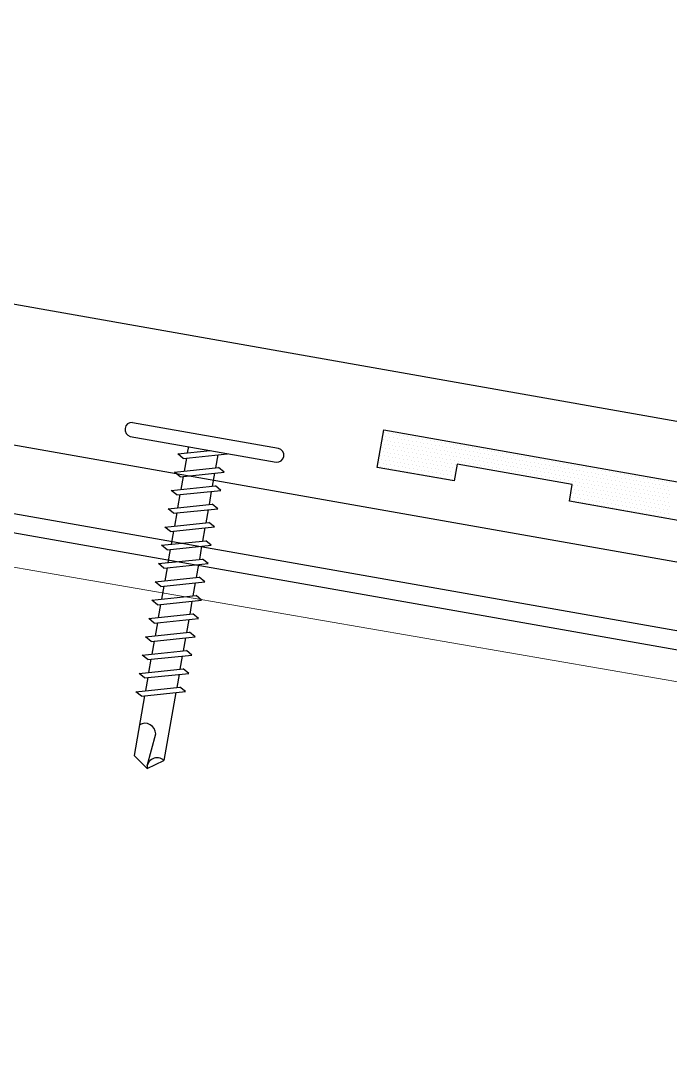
# Model space of a CAD drawing. Header units: inches. Extents: x -33163 to 19162, y -8858 to 30669.
# Drawn here: x -28116.157 to -28114.054, y -412.506 to -409.179 of the extents above; entities that cross this region are included whole.
import ezdxf

# ---------------------------------------------------------------- set-up
doc = ezdxf.new("R2010")
doc.units = ezdxf.units.IN
doc.layers.get('0').update_dxf_attribs({"color": 9, "lineweight": 0})
for name, color, linetype in [('20 - 7.2 PANEL', 5, 'Continuous'), ('FASTENER', 9, 'Continuous'), ('SEALANT', 11, 'Continuous'), ('STLA', 12, 'Continuous'), ('TAPE', 9, 'Continuous'), ('TRIM', 4, 'Continuous')]:
    doc.layers.add(name, color=color, linetype=linetype)
doc.layers.add('A-ANNO-NOTE-08', color=12, linetype='Continuous', lineweight=9)

# ---------------------------------------------------------------- blocks, each defined once
blk = doc.blocks.new('sd3')
at = {"layer": 'FASTENER'}
for p, q in [((-0.24, 0.0822), (0.24, 0.0822)), ((-0.24, 0.0369), (0.24, 0.0369)), ((-0.0784, 0.0079), (0.0229, 0.0369)), ((-0.0582, -0.0035), (0.0798, 0.0359)), ((-0.0484, 0.0369), (-0.0484, 0.0165)), ((-0.0582, -0.0035), (-0.0784, 0.0079)), ((0.0497, 0.0273), (0.0497, -0.0155)), ((-0.0784, -0.0521), (0.0595, -0.0127)), ((-0.0582, -0.0636), (0.0798, -0.0242)), ((-0.0484, -0.0007), (-0.0484, -0.0435)), ((0.0497, -0.0328), (0.0497, -0.0756)), ((0.0798, -0.0242), (0.0595, -0.0127)), ((-0.0582, -0.0636), (-0.0784, -0.0521)), ((-0.0484, -0.0608), (-0.0484, -0.1036)), ((-0.0784, -0.1122), (0.0595, -0.0728)), ((-0.0582, -0.1236), (0.0798, -0.0843)), ((0.0497, -0.0928), (0.0497, -0.1357)), ((0.0798, -0.0843), (0.0595, -0.0728)), ((-0.0582, -0.1236), (-0.0784, -0.1122)), ((-0.0784, -0.1723), (0.0595, -0.1329)), ((-0.0484, -0.1208), (-0.0484, -0.1637)), ((0.0798, -0.1443), (0.0595, -0.1329)), ((-0.0582, -0.1837), (0.0798, -0.1443)), ((0.0497, -0.1529), (0.0497, -0.1958)), ((-0.0582, -0.1837), (-0.0784, -0.1723)), ((-0.0784, -0.2324), (0.0595, -0.193)), ((-0.0484, -0.1809), (-0.0484, -0.2238)), ((0.0798, -0.2044), (0.0595, -0.193)), ((-0.0582, -0.2438), (-0.0784, -0.2324)), ((-0.0582, -0.2438), (0.0798, -0.2044)), ((0.0497, -0.213), (0.0497, -0.2559)), ((-0.0784, -0.2925), (0.0595, -0.2531)), ((-0.0582, -0.3039), (0.0798, -0.2645)), ((-0.0484, -0.241), (-0.0484, -0.2839)), ((0.0798, -0.2645), (0.0595, -0.2531)), ((-0.0582, -0.3039), (-0.0784, -0.2925)), ((0.0497, -0.2731), (0.0497, -0.316)), ((-0.0784, -0.3525), (0.0595, -0.3132)), ((-0.0582, -0.364), (0.0798, -0.3246)), ((-0.0484, -0.3011), (-0.0484, -0.344)), ((0.0798, -0.3246), (0.0595, -0.3132)), ((-0.0582, -0.364), (-0.0784, -0.3525)), ((-0.0484, -0.3612), (-0.0484, -0.404)), ((0.0497, -0.3332), (0.0497, -0.376)), ((-0.0784, -0.4126), (0.0595, -0.3732)), ((-0.0582, -0.424), (0.0798, -0.3847)), ((0.0497, -0.3932), (0.0497, -0.4361)), ((0.0798, -0.3847), (0.0595, -0.3732)), ((-0.0582, -0.424), (-0.0784, -0.4126)), ((-0.0484, -0.4212), (-0.0484, -0.4641)), ((-0.0784, -0.4727), (0.0595, -0.4333)), ((-0.0582, -0.4841), (0.0798, -0.4447)), ((0.0497, -0.4533), (0.0497, -0.4962)), ((0.0798, -0.4447), (0.0595, -0.4333)), ((-0.0582, -0.4841), (-0.0784, -0.4727)), ((-0.0784, -0.5328), (0.0595, -0.4934)), ((-0.0484, -0.4813), (-0.0484, -0.5242)), ((0.0798, -0.5048), (0.0595, -0.4934)), ((-0.0582, -0.5442), (0.0798, -0.5048)), ((0.0497, -0.5134), (0.0497, -0.5563)), ((-0.0582, -0.5442), (-0.0784, -0.5328)), ((-0.0784, -0.5929), (0.0595, -0.5535)), ((-0.0582, -0.6043), (0.0798, -0.5649)), ((-0.0484, -0.5414), (-0.0484, -0.5843)), ((0.0798, -0.5649), (0.0595, -0.5535)), ((-0.0582, -0.6043), (-0.0784, -0.5929)), ((0.0497, -0.5735), (0.0497, -0.6164)), ((-0.0784, -0.653), (0.0595, -0.6136)), ((-0.0582, -0.6644), (0.0798, -0.625)), ((-0.0484, -0.6015), (-0.0484, -0.6444)), ((0.0798, -0.625), (0.0595, -0.6136)), ((-0.0582, -0.6644), (-0.0784, -0.653)), ((-0.0484, -0.6616), (-0.0484, -0.7044)), ((0.0497, -0.6336), (0.0497, -0.6764)), ((-0.0784, -0.713), (0.0595, -0.6736)), ((-0.0582, -0.7245), (0.0798, -0.6851)), ((0.0497, -0.6937), (0.0497, -0.7365)), ((0.0798, -0.6851), (0.0595, -0.6736)), ((-0.0582, -0.7245), (-0.0784, -0.713)), ((-0.0484, -0.7217), (-0.0484, -0.7645)), ((-0.0784, -0.7731), (0.0595, -0.7337)), ((-0.0582, -0.7845), (0.0798, -0.7451)), ((0.0497, -0.7537), (0.0497, -0.9769)), ((0.0798, -0.7451), (0.0595, -0.7337)), ((-0.0582, -0.7845), (-0.0784, -0.7731)), ((-0.0484, -0.7817), (-0.0484, -0.9769)), ((-0.0004, -1.0025), (0.0088, -0.8964)), ((0.0007, -1.0114), (-0.0484, -0.9769)), ((0.0007, -1.0114), (0.0497, -0.9769))]:
    blk.add_line(p, q, dxfattribs=at)
for centre, radius, start, end in [((-0.2381, 0.0595), 0.0227, 94.6639, 265.3361), ((0.2381, 0.0595), 0.0227, 274.6639, 85.3361), ((-0.0255, -0.9032), 0.0349, 11.1445, 130.906), ((0.0316, -1.0032), 0.032, 55.4585, 194.8454)]:
    blk.add_arc(centre, radius, start, end, dxfattribs=at)
blk = doc.blocks.new('*X325')
at = {"color": 0}
for p, q in [((-1.33125, 0.1375), (-1.33125, 0.1375)), ((-1.31875, 0.1375), (-1.31875, 0.1375)), ((-1.30625, 0.1375), (-1.30625, 0.1375)), ((-1.29375, 0.1375), (-1.29375, 0.1375)), ((-1.28125, 0.1375), (-1.28125, 0.1375)), ((-1.26875, 0.1375), (-1.26875, 0.1375)), ((-1.25625, 0.1375), (-1.25625, 0.1375)), ((-1.24375, 0.1375), (-1.24375, 0.1375)), ((-1.23125, 0.1375), (-1.23125, 0.1375)), ((-1.21875, 0.1375), (-1.21875, 0.1375)), ((-1.20625, 0.1375), (-1.20625, 0.1375)), ((-1.19375, 0.1375), (-1.19375, 0.1375)), ((-1.18125, 0.1375), (-1.18125, 0.1375)), ((-1.16875, 0.1375), (-1.16875, 0.1375)), ((-1.15625, 0.1375), (-1.15625, 0.1375)), ((-1.14375, 0.1375), (-1.14375, 0.1375)), ((-1.13125, 0.1375), (-1.13125, 0.1375)), ((-1.11875, 0.1375), (-1.11875, 0.1375)), ((-1.10625, 0.1375), (-1.10625, 0.1375)), ((-1.09375, 0.1375), (-1.09375, 0.1375)), ((-1.08125, 0.1375), (-1.08125, 0.1375)), ((-1.06875, 0.1375), (-1.06875, 0.1375)), ((-1.05625, 0.1375), (-1.05625, 0.1375)), ((-1.04375, 0.1375), (-1.04375, 0.1375)), ((-1.03125, 0.1375), (-1.03125, 0.1375)), ((-1.01875, 0.1375), (-1.01875, 0.1375)), ((-1.00625, 0.1375), (-1.00625, 0.1375)), ((-0.99375, 0.1375), (-0.99375, 0.1375)), ((-0.98125, 0.1375), (-0.98125, 0.1375)), ((-0.96875, 0.1375), (-0.96875, 0.1375)), ((-0.95625, 0.1375), (-0.95625, 0.1375)), ((-0.94375, 0.1375), (-0.94375, 0.1375)), ((-0.93125, 0.1375), (-0.93125, 0.1375)), ((-0.91875, 0.1375), (-0.91875, 0.1375)), ((-0.90625, 0.1375), (-0.90625, 0.1375)), ((-0.89375, 0.1375), (-0.89375, 0.1375)), ((-0.88125, 0.1375), (-0.88125, 0.1375)), ((-0.86875, 0.1375), (-0.86875, 0.1375)), ((-0.85625, 0.1375), (-0.85625, 0.1375)), ((-0.84375, 0.1375), (-0.84375, 0.1375)), ((-0.83125, 0.1375), (-0.83125, 0.1375)), ((-0.81875, 0.1375), (-0.81875, 0.1375)), ((-0.80625, 0.1375), (-0.80625, 0.1375)), ((-0.79375, 0.1375), (-0.79375, 0.1375)), ((-0.78125, 0.1375), (-0.78125, 0.1375)), ((-0.76875, 0.1375), (-0.76875, 0.1375)), ((-0.75625, 0.1375), (-0.75625, 0.1375)), ((-0.74375, 0.1375), (-0.74375, 0.1375)), ((-0.73125, 0.1375), (-0.73125, 0.1375)), ((-0.71875, 0.1375), (-0.71875, 0.1375)), ((-0.70625, 0.1375), (-0.70625, 0.1375)), ((-0.69375, 0.1375), (-0.69375, 0.1375)), ((-0.68125, 0.1375), (-0.68125, 0.1375)), ((-0.66875, 0.1375), (-0.66875, 0.1375)), ((-0.65625, 0.1375), (-0.65625, 0.1375)), ((-0.64375, 0.1375), (-0.64375, 0.1375)), ((-0.63125, 0.1375), (-0.63125, 0.1375)), ((-0.61875, 0.1375), (-0.61875, 0.1375)), ((-0.60625, 0.1375), (-0.60625, 0.1375)), ((-0.59375, 0.1375), (-0.59375, 0.1375)), ((-0.58125, 0.1375), (-0.58125, 0.1375)), ((-0.56875, 0.1375), (-0.56875, 0.1375)), ((-0.55625, 0.1375), (-0.55625, 0.1375)), ((-0.54375, 0.1375), (-0.54375, 0.1375)), ((-0.53125, 0.1375), (-0.53125, 0.1375)), ((-0.51875, 0.1375), (-0.51875, 0.1375)), ((-0.50625, 0.1375), (-0.50625, 0.1375)), ((-0.49375, 0.1375), (-0.49375, 0.1375)), ((-0.48125, 0.1375), (-0.48125, 0.1375)), ((-0.46875, 0.1375), (-0.46875, 0.1375)), ((-0.45625, 0.1375), (-0.45625, 0.1375)), ((-0.44375, 0.1375), (-0.44375, 0.1375)), ((-0.43125, 0.1375), (-0.43125, 0.1375)), ((-0.41875, 0.1375), (-0.41875, 0.1375)), ((-0.40625, 0.1375), (-0.40625, 0.1375)), ((-0.39375, 0.1375), (-0.39375, 0.1375)), ((-1.33125, 0.1125), (-1.33125, 0.1125)), ((-1.325, 0.125), (-1.325, 0.125)), ((-1.325, 0.1), (-1.325, 0.1)), ((-1.31875, 0.1125), (-1.31875, 0.1125)), ((-1.3125, 0.125), (-1.3125, 0.125)), ((-1.3125, 0.1), (-1.3125, 0.1)), ((-1.30625, 0.1125), (-1.30625, 0.1125)), ((-1.3, 0.125), (-1.3, 0.125)), ((-1.3, 0.1), (-1.3, 0.1)), ((-1.29375, 0.1125), (-1.29375, 0.1125)), ((-1.2875, 0.125), (-1.2875, 0.125)), ((-1.2875, 0.1), (-1.2875, 0.1)), ((-1.28125, 0.1125), (-1.28125, 0.1125)), ((-1.275, 0.125), (-1.275, 0.125)), ((-1.275, 0.1), (-1.275, 0.1)), ((-1.26875, 0.1125), (-1.26875, 0.1125)), ((-1.2625, 0.125), (-1.2625, 0.125)), ((-1.2625, 0.1), (-1.2625, 0.1)), ((-1.25625, 0.1125), (-1.25625, 0.1125)), ((-1.25, 0.125), (-1.25, 0.125)), ((-1.25, 0.1), (-1.25, 0.1)), ((-1.24375, 0.1125), (-1.24375, 0.1125)), ((-1.2375, 0.125), (-1.2375, 0.125)), ((-1.2375, 0.1), (-1.2375, 0.1)), ((-1.23125, 0.1125), (-1.23125, 0.1125)), ((-1.225, 0.125), (-1.225, 0.125)), ((-1.225, 0.1), (-1.225, 0.1)), ((-1.21875, 0.1125), (-1.21875, 0.1125)), ((-1.2125, 0.125), (-1.2125, 0.125)), ((-1.2125, 0.1), (-1.2125, 0.1)), ((-1.20625, 0.1125), (-1.20625, 0.1125)), ((-1.2, 0.125), (-1.2, 0.125)), ((-1.2, 0.1), (-1.2, 0.1)), ((-1.19375, 0.1125), (-1.19375, 0.1125)), ((-1.1875, 0.125), (-1.1875, 0.125)), ((-1.1875, 0.1), (-1.1875, 0.1)), ((-1.18125, 0.1125), (-1.18125, 0.1125)), ((-1.175, 0.125), (-1.175, 0.125)), ((-1.175, 0.1), (-1.175, 0.1)), ((-1.16875, 0.1125), (-1.16875, 0.1125)), ((-1.1625, 0.125), (-1.1625, 0.125)), ((-1.1625, 0.1), (-1.1625, 0.1)), ((-1.15625, 0.1125), (-1.15625, 0.1125)), ((-1.15, 0.125), (-1.15, 0.125)), ((-1.15, 0.1), (-1.15, 0.1)), ((-1.14375, 0.1125), (-1.14375, 0.1125)), ((-1.1375, 0.125), (-1.1375, 0.125)), ((-1.1375, 0.1), (-1.1375, 0.1)), ((-1.13125, 0.1125), (-1.13125, 0.1125)), ((-1.125, 0.125), (-1.125, 0.125)), ((-1.125, 0.1), (-1.125, 0.1)), ((-1.11875, 0.1125), (-1.11875, 0.1125)), ((-1.1125, 0.125), (-1.1125, 0.125)), ((-1.1125, 0.1), (-1.1125, 0.1)), ((-1.10625, 0.1125), (-1.10625, 0.1125)), ((-1.1, 0.125), (-1.1, 0.125)), ((-1.1, 0.1), (-1.1, 0.1)), ((-1.09375, 0.1125), (-1.09375, 0.1125)), ((-1.0875, 0.125), (-1.0875, 0.125)), ((-1.0875, 0.1), (-1.0875, 0.1)), ((-1.08125, 0.1125), (-1.08125, 0.1125)), ((-1.075, 0.125), (-1.075, 0.125)), ((-1.075, 0.1), (-1.075, 0.1)), ((-1.06875, 0.1125), (-1.06875, 0.1125)), ((-1.0625, 0.125), (-1.0625, 0.125)), ((-1.0625, 0.1), (-1.0625, 0.1)), ((-1.05625, 0.1125), (-1.05625, 0.1125)), ((-1.05, 0.125), (-1.05, 0.125)), ((-1.05, 0.1), (-1.05, 0.1)), ((-1.04375, 0.1125), (-1.04375, 0.1125)), ((-1.0375, 0.125), (-1.0375, 0.125)), ((-1.0375, 0.1), (-1.0375, 0.1)), ((-1.03125, 0.1125), (-1.03125, 0.1125)), ((-1.025, 0.125), (-1.025, 0.125)), ((-1.025, 0.1), (-1.025, 0.1)), ((-1.01875, 0.1125), (-1.01875, 0.1125)), ((-1.0125, 0.125), (-1.0125, 0.125)), ((-1.0125, 0.1), (-1.0125, 0.1)), ((-1.00625, 0.1125), (-1.00625, 0.1125)), ((-1, 0.125), (-1, 0.125)), ((-1, 0.1), (-1, 0.1)), ((-0.99375, 0.1125), (-0.99375, 0.1125)), ((-0.9875, 0.125), (-0.9875, 0.125)), ((-0.9875, 0.1), (-0.9875, 0.1)), ((-0.98125, 0.1125), (-0.98125, 0.1125)), ((-0.975, 0.125), (-0.975, 0.125)), ((-0.975, 0.1), (-0.975, 0.1)), ((-0.96875, 0.1125), (-0.96875, 0.1125)), ((-0.9625, 0.125), (-0.9625, 0.125)), ((-0.9625, 0.1), (-0.9625, 0.1)), ((-0.95625, 0.1125), (-0.95625, 0.1125)), ((-0.95, 0.125), (-0.95, 0.125)), ((-0.95, 0.1), (-0.95, 0.1)), ((-0.94375, 0.1125), (-0.94375, 0.1125)), ((-0.9375, 0.125), (-0.9375, 0.125)), ((-0.9375, 0.1), (-0.9375, 0.1)), ((-0.93125, 0.1125), (-0.93125, 0.1125)), ((-0.925, 0.125), (-0.925, 0.125)), ((-0.925, 0.1), (-0.925, 0.1)), ((-0.91875, 0.1125), (-0.91875, 0.1125)), ((-0.9125, 0.125), (-0.9125, 0.125)), ((-0.9125, 0.1), (-0.9125, 0.1)), ((-0.90625, 0.1125), (-0.90625, 0.1125)), ((-0.9, 0.125), (-0.9, 0.125)), ((-0.9, 0.1), (-0.9, 0.1)), ((-0.89375, 0.1125), (-0.89375, 0.1125)), ((-0.8875, 0.125), (-0.8875, 0.125)), ((-0.8875, 0.1), (-0.8875, 0.1)), ((-0.88125, 0.1125), (-0.88125, 0.1125)), ((-0.875, 0.125), (-0.875, 0.125)), ((-0.875, 0.1), (-0.875, 0.1)), ((-0.86875, 0.1125), (-0.86875, 0.1125)), ((-0.8625, 0.125), (-0.8625, 0.125)), ((-0.8625, 0.1), (-0.8625, 0.1)), ((-0.85625, 0.1125), (-0.85625, 0.1125)), ((-0.85, 0.125), (-0.85, 0.125)), ((-0.85, 0.1), (-0.85, 0.1)), ((-0.84375, 0.1125), (-0.84375, 0.1125)), ((-0.8375, 0.125), (-0.8375, 0.125)), ((-0.8375, 0.1), (-0.8375, 0.1)), ((-0.83125, 0.1125), (-0.83125, 0.1125)), ((-0.825, 0.125), (-0.825, 0.125)), ((-0.825, 0.1), (-0.825, 0.1)), ((-0.81875, 0.1125), (-0.81875, 0.1125)), ((-0.8125, 0.125), (-0.8125, 0.125)), ((-0.8125, 0.1), (-0.8125, 0.1)), ((-0.80625, 0.1125), (-0.80625, 0.1125)), ((-0.8, 0.125), (-0.8, 0.125)), ((-0.8, 0.1), (-0.8, 0.1)), ((-0.79375, 0.1125), (-0.79375, 0.1125)), ((-0.7875, 0.125), (-0.7875, 0.125)), ((-0.7875, 0.1), (-0.7875, 0.1)), ((-0.78125, 0.1125), (-0.78125, 0.1125)), ((-0.775, 0.125), (-0.775, 0.125)), ((-0.775, 0.1), (-0.775, 0.1)), ((-0.76875, 0.1125), (-0.76875, 0.1125)), ((-0.7625, 0.125), (-0.7625, 0.125)), ((-0.7625, 0.1), (-0.7625, 0.1)), ((-0.75625, 0.1125), (-0.75625, 0.1125)), ((-0.75, 0.125), (-0.75, 0.125)), ((-0.75, 0.1), (-0.75, 0.1)), ((-0.74375, 0.1125), (-0.74375, 0.1125)), ((-0.7375, 0.125), (-0.7375, 0.125)), ((-0.7375, 0.1), (-0.7375, 0.1)), ((-0.73125, 0.1125), (-0.73125, 0.1125)), ((-0.725, 0.125), (-0.725, 0.125)), ((-0.725, 0.1), (-0.725, 0.1)), ((-0.71875, 0.1125), (-0.71875, 0.1125)), ((-0.7125, 0.125), (-0.7125, 0.125)), ((-0.7125, 0.1), (-0.7125, 0.1)), ((-0.70625, 0.1125), (-0.70625, 0.1125)), ((-0.7, 0.125), (-0.7, 0.125)), ((-0.7, 0.1), (-0.7, 0.1)), ((-0.69375, 0.1125), (-0.69375, 0.1125)), ((-0.6875, 0.125), (-0.6875, 0.125)), ((-0.6875, 0.1), (-0.6875, 0.1)), ((-0.68125, 0.1125), (-0.68125, 0.1125)), ((-0.675, 0.125), (-0.675, 0.125)), ((-0.675, 0.1), (-0.675, 0.1)), ((-0.66875, 0.1125), (-0.66875, 0.1125)), ((-0.6625, 0.125), (-0.6625, 0.125)), ((-0.6625, 0.1), (-0.6625, 0.1)), ((-0.65625, 0.1125), (-0.65625, 0.1125)), ((-0.65, 0.125), (-0.65, 0.125)), ((-0.65, 0.1), (-0.65, 0.1)), ((-0.64375, 0.1125), (-0.64375, 0.1125)), ((-0.6375, 0.125), (-0.6375, 0.125)), ((-0.6375, 0.1), (-0.6375, 0.1)), ((-0.63125, 0.1125), (-0.63125, 0.1125)), ((-0.625, 0.125), (-0.625, 0.125)), ((-0.625, 0.1), (-0.625, 0.1)), ((-0.61875, 0.1125), (-0.61875, 0.1125)), ((-0.6125, 0.125), (-0.6125, 0.125)), ((-0.6125, 0.1), (-0.6125, 0.1)), ((-0.60625, 0.1125), (-0.60625, 0.1125)), ((-0.6, 0.125), (-0.6, 0.125)), ((-0.6, 0.1), (-0.6, 0.1)), ((-0.59375, 0.1125), (-0.59375, 0.1125)), ((-0.5875, 0.125), (-0.5875, 0.125)), ((-0.5875, 0.1), (-0.5875, 0.1)), ((-0.58125, 0.1125), (-0.58125, 0.1125)), ((-0.575, 0.125), (-0.575, 0.125)), ((-0.575, 0.1), (-0.575, 0.1)), ((-0.56875, 0.1125), (-0.56875, 0.1125)), ((-0.5625, 0.125), (-0.5625, 0.125)), ((-0.5625, 0.1), (-0.5625, 0.1)), ((-0.55625, 0.1125), (-0.55625, 0.1125)), ((-0.55, 0.125), (-0.55, 0.125)), ((-0.55, 0.1), (-0.55, 0.1)), ((-0.54375, 0.1125), (-0.54375, 0.1125)), ((-0.5375, 0.125), (-0.5375, 0.125)), ((-0.5375, 0.1), (-0.5375, 0.1)), ((-0.53125, 0.1125), (-0.53125, 0.1125)), ((-0.525, 0.125), (-0.525, 0.125)), ((-0.525, 0.1), (-0.525, 0.1)), ((-0.51875, 0.1125), (-0.51875, 0.1125)), ((-0.5125, 0.125), (-0.5125, 0.125)), ((-0.5125, 0.1), (-0.5125, 0.1)), ((-0.50625, 0.1125), (-0.50625, 0.1125)), ((-0.5, 0.125), (-0.5, 0.125)), ((-0.5, 0.1), (-0.5, 0.1)), ((-0.49375, 0.1125), (-0.49375, 0.1125)), ((-0.4875, 0.125), (-0.4875, 0.125)), ((-0.4875, 0.1), (-0.4875, 0.1)), ((-0.48125, 0.1125), (-0.48125, 0.1125)), ((-0.475, 0.125), (-0.475, 0.125)), ((-0.475, 0.1), (-0.475, 0.1)), ((-0.46875, 0.1125), (-0.46875, 0.1125)), ((-0.4625, 0.125), (-0.4625, 0.125)), ((-0.4625, 0.1), (-0.4625, 0.1)), ((-0.45625, 0.1125), (-0.45625, 0.1125)), ((-0.45, 0.125), (-0.45, 0.125)), ((-0.45, 0.1), (-0.45, 0.1)), ((-0.44375, 0.1125), (-0.44375, 0.1125)), ((-0.4375, 0.125), (-0.4375, 0.125)), ((-0.4375, 0.1), (-0.4375, 0.1)), ((-0.43125, 0.1125), (-0.43125, 0.1125)), ((-0.425, 0.125), (-0.425, 0.125)), ((-0.425, 0.1), (-0.425, 0.1)), ((-0.41875, 0.1125), (-0.41875, 0.1125)), ((-0.4125, 0.125), (-0.4125, 0.125)), ((-0.4125, 0.1), (-0.4125, 0.1)), ((-0.40625, 0.1125), (-0.40625, 0.1125)), ((-0.4, 0.125), (-0.4, 0.125)), ((-0.4, 0.1), (-0.4, 0.1)), ((-0.39375, 0.1125), (-0.39375, 0.1125)), ((-0.3875, 0.1), (-0.3875, 0.1)), ((-1.33125, 0.0875), (-1.33125, 0.0875)), ((-1.325, 0.075), (-1.325, 0.075)), ((-1.31875, 0.0875), (-1.31875, 0.0875)), ((-1.3125, 0.075), (-1.3125, 0.075)), ((-1.30625, 0.0875), (-1.30625, 0.0875)), ((-1.3, 0.075), (-1.3, 0.075)), ((-1.29375, 0.0875), (-1.29375, 0.0875)), ((-1.2875, 0.075), (-1.2875, 0.075)), ((-1.28125, 0.0875), (-1.28125, 0.0875)), ((-1.275, 0.075), (-1.275, 0.075)), ((-1.26875, 0.0875), (-1.26875, 0.0875)), ((-1.2625, 0.075), (-1.2625, 0.075)), ((-1.25625, 0.0875), (-1.25625, 0.0875)), ((-1.25, 0.075), (-1.25, 0.075)), ((-1.24375, 0.0875), (-1.24375, 0.0875)), ((-1.2375, 0.075), (-1.2375, 0.075)), ((-1.23125, 0.0875), (-1.23125, 0.0875)), ((-1.225, 0.075), (-1.225, 0.075)), ((-1.21875, 0.0875), (-1.21875, 0.0875)), ((-1.2125, 0.075), (-1.2125, 0.075)), ((-1.20625, 0.0875), (-1.20625, 0.0875)), ((-1.2, 0.075), (-1.2, 0.075)), ((-1.19375, 0.0875), (-1.19375, 0.0875)), ((-1.1875, 0.075), (-1.1875, 0.075)), ((-1.18125, 0.0875), (-1.18125, 0.0875)), ((-1.175, 0.075), (-1.175, 0.075)), ((-1.16875, 0.0875), (-1.16875, 0.0875)), ((-1.1625, 0.075), (-1.1625, 0.075)), ((-1.15625, 0.0875), (-1.15625, 0.0875)), ((-1.15, 0.075), (-1.15, 0.075)), ((-1.14375, 0.0875), (-1.14375, 0.0875)), ((-1.1375, 0.075), (-1.1375, 0.075)), ((-1.13125, 0.0875), (-1.13125, 0.0875)), ((-1.125, 0.075), (-1.125, 0.075)), ((-1.11875, 0.0875), (-1.11875, 0.0875)), ((-1.1125, 0.075), (-1.1125, 0.075)), ((-1.10625, 0.0875), (-1.10625, 0.0875)), ((-1.1, 0.075), (-1.1, 0.075)), ((-1.09375, 0.0875), (-1.09375, 0.0875)), ((-1.0875, 0.075), (-1.0875, 0.075)), ((-1.08125, 0.0875), (-1.08125, 0.0875)), ((-1.06875, 0.0875), (-1.06875, 0.0875)), ((-1.05625, 0.0875), (-1.05625, 0.0875)), ((-1.04375, 0.0875), (-1.04375, 0.0875)), ((-1.03125, 0.0875), (-1.03125, 0.0875)), ((-1.01875, 0.0875), (-1.01875, 0.0875)), ((-1.00625, 0.0875), (-1.00625, 0.0875)), ((-0.99375, 0.0875), (-0.99375, 0.0875)), ((-0.98125, 0.0875), (-0.98125, 0.0875)), ((-0.96875, 0.0875), (-0.96875, 0.0875)), ((-0.95625, 0.0875), (-0.95625, 0.0875)), ((-0.94375, 0.0875), (-0.94375, 0.0875)), ((-0.93125, 0.0875), (-0.93125, 0.0875)), ((-0.91875, 0.0875), (-0.91875, 0.0875)), ((-0.90625, 0.0875), (-0.90625, 0.0875)), ((-0.89375, 0.0875), (-0.89375, 0.0875)), ((-0.88125, 0.0875), (-0.88125, 0.0875)), ((-0.86875, 0.0875), (-0.86875, 0.0875)), ((-0.85625, 0.0875), (-0.85625, 0.0875)), ((-0.84375, 0.0875), (-0.84375, 0.0875)), ((-0.83125, 0.0875), (-0.83125, 0.0875)), ((-0.81875, 0.0875), (-0.81875, 0.0875)), ((-0.80625, 0.0875), (-0.80625, 0.0875)), ((-0.79375, 0.0875), (-0.79375, 0.0875)), ((-0.78125, 0.0875), (-0.78125, 0.0875)), ((-0.76875, 0.0875), (-0.76875, 0.0875)), ((-0.75625, 0.0875), (-0.75625, 0.0875)), ((-0.74375, 0.0875), (-0.74375, 0.0875)), ((-0.73125, 0.0875), (-0.73125, 0.0875)), ((-0.71875, 0.0875), (-0.71875, 0.0875)), ((-0.70625, 0.0875), (-0.70625, 0.0875)), ((-0.7, 0.075), (-0.7, 0.075)), ((-0.69375, 0.0875), (-0.69375, 0.0875)), ((-0.6875, 0.075), (-0.6875, 0.075)), ((-0.68125, 0.0875), (-0.68125, 0.0875)), ((-0.675, 0.075), (-0.675, 0.075)), ((-0.66875, 0.0875), (-0.66875, 0.0875)), ((-0.6625, 0.075), (-0.6625, 0.075)), ((-0.65625, 0.0875), (-0.65625, 0.0875)), ((-0.65, 0.075), (-0.65, 0.075)), ((-0.64375, 0.0875), (-0.64375, 0.0875)), ((-0.6375, 0.075), (-0.6375, 0.075)), ((-0.63125, 0.0875), (-0.63125, 0.0875)), ((-0.625, 0.075), (-0.625, 0.075)), ((-0.61875, 0.0875), (-0.61875, 0.0875)), ((-0.6125, 0.075), (-0.6125, 0.075)), ((-0.60625, 0.0875), (-0.60625, 0.0875)), ((-0.6, 0.075), (-0.6, 0.075)), ((-0.59375, 0.0875), (-0.59375, 0.0875)), ((-0.5875, 0.075), (-0.5875, 0.075)), ((-0.58125, 0.0875), (-0.58125, 0.0875)), ((-0.575, 0.075), (-0.575, 0.075)), ((-0.56875, 0.0875), (-0.56875, 0.0875)), ((-0.5625, 0.075), (-0.5625, 0.075)), ((-0.55625, 0.0875), (-0.55625, 0.0875)), ((-0.55, 0.075), (-0.55, 0.075)), ((-0.54375, 0.0875), (-0.54375, 0.0875)), ((-0.5375, 0.075), (-0.5375, 0.075)), ((-0.53125, 0.0875), (-0.53125, 0.0875)), ((-0.525, 0.075), (-0.525, 0.075)), ((-0.51875, 0.0875), (-0.51875, 0.0875)), ((-0.5125, 0.075), (-0.5125, 0.075)), ((-0.50625, 0.0875), (-0.50625, 0.0875)), ((-0.5, 0.075), (-0.5, 0.075)), ((-0.49375, 0.0875), (-0.49375, 0.0875)), ((-0.4875, 0.075), (-0.4875, 0.075)), ((-0.48125, 0.0875), (-0.48125, 0.0875)), ((-0.475, 0.075), (-0.475, 0.075)), ((-0.46875, 0.0875), (-0.46875, 0.0875)), ((-0.4625, 0.075), (-0.4625, 0.075)), ((-0.45625, 0.0875), (-0.45625, 0.0875)), ((-0.45, 0.075), (-0.45, 0.075)), ((-0.44375, 0.0875), (-0.44375, 0.0875)), ((-0.4375, 0.075), (-0.4375, 0.075)), ((-0.43125, 0.0875), (-0.43125, 0.0875)), ((-0.425, 0.075), (-0.425, 0.075)), ((-0.41875, 0.0875), (-0.41875, 0.0875)), ((-0.4125, 0.075), (-0.4125, 0.075)), ((-0.40625, 0.0875), (-0.40625, 0.0875)), ((-0.4, 0.075), (-0.4, 0.075)), ((-0.39375, 0.0875), (-0.39375, 0.0875)), ((-0.3875, 0.075), (-0.3875, 0.075)), ((-1.33125, 0.0625), (-1.33125, 0.0625)), ((-1.33125, 0.0375), (-1.33125, 0.0375)), ((-1.325, 0.05), (-1.325, 0.05)), ((-1.31875, 0.0625), (-1.31875, 0.0625)), ((-1.31875, 0.0375), (-1.31875, 0.0375)), ((-1.3125, 0.05), (-1.3125, 0.05)), ((-1.30625, 0.0625), (-1.30625, 0.0625)), ((-1.30625, 0.0375), (-1.30625, 0.0375)), ((-1.3, 0.05), (-1.3, 0.05)), ((-1.29375, 0.0625), (-1.29375, 0.0625)), ((-1.29375, 0.0375), (-1.29375, 0.0375)), ((-1.2875, 0.05), (-1.2875, 0.05)), ((-1.28125, 0.0625), (-1.28125, 0.0625)), ((-1.28125, 0.0375), (-1.28125, 0.0375)), ((-1.275, 0.05), (-1.275, 0.05)), ((-1.26875, 0.0625), (-1.26875, 0.0625)), ((-1.26875, 0.0375), (-1.26875, 0.0375)), ((-1.2625, 0.05), (-1.2625, 0.05)), ((-1.25625, 0.0625), (-1.25625, 0.0625)), ((-1.25625, 0.0375), (-1.25625, 0.0375)), ((-1.25, 0.05), (-1.25, 0.05)), ((-1.24375, 0.0625), (-1.24375, 0.0625)), ((-1.24375, 0.0375), (-1.24375, 0.0375)), ((-1.2375, 0.05), (-1.2375, 0.05)), ((-1.23125, 0.0625), (-1.23125, 0.0625)), ((-1.23125, 0.0375), (-1.23125, 0.0375)), ((-1.225, 0.05), (-1.225, 0.05)), ((-1.21875, 0.0625), (-1.21875, 0.0625)), ((-1.21875, 0.0375), (-1.21875, 0.0375)), ((-1.2125, 0.05), (-1.2125, 0.05)), ((-1.20625, 0.0625), (-1.20625, 0.0625)), ((-1.20625, 0.0375), (-1.20625, 0.0375)), ((-1.2, 0.05), (-1.2, 0.05)), ((-1.19375, 0.0625), (-1.19375, 0.0625)), ((-1.19375, 0.0375), (-1.19375, 0.0375)), ((-1.1875, 0.05), (-1.1875, 0.05)), ((-1.18125, 0.0625), (-1.18125, 0.0625)), ((-1.18125, 0.0375), (-1.18125, 0.0375)), ((-1.175, 0.05), (-1.175, 0.05)), ((-1.16875, 0.0625), (-1.16875, 0.0625)), ((-1.16875, 0.0375), (-1.16875, 0.0375)), ((-1.1625, 0.05), (-1.1625, 0.05)), ((-1.15625, 0.0625), (-1.15625, 0.0625)), ((-1.15625, 0.0375), (-1.15625, 0.0375)), ((-1.15, 0.05), (-1.15, 0.05)), ((-1.14375, 0.0625), (-1.14375, 0.0625)), ((-1.14375, 0.0375), (-1.14375, 0.0375)), ((-1.1375, 0.05), (-1.1375, 0.05)), ((-1.13125, 0.0625), (-1.13125, 0.0625)), ((-1.13125, 0.0375), (-1.13125, 0.0375)), ((-1.125, 0.05), (-1.125, 0.05)), ((-1.11875, 0.0625), (-1.11875, 0.0625)), ((-1.11875, 0.0375), (-1.11875, 0.0375)), ((-1.1125, 0.05), (-1.1125, 0.05)), ((-1.10625, 0.0625), (-1.10625, 0.0625)), ((-1.10625, 0.0375), (-1.10625, 0.0375)), ((-1.1, 0.05), (-1.1, 0.05)), ((-1.09375, 0.0625), (-1.09375, 0.0625)), ((-1.09375, 0.0375), (-1.09375, 0.0375)), ((-1.0875, 0.05), (-1.0875, 0.05)), ((-0.7, 0.05), (-0.7, 0.05)), ((-0.69375, 0.0625), (-0.69375, 0.0625)), ((-0.69375, 0.0375), (-0.69375, 0.0375)), ((-0.6875, 0.05), (-0.6875, 0.05)), ((-0.68125, 0.0625), (-0.68125, 0.0625)), ((-0.68125, 0.0375), (-0.68125, 0.0375)), ((-0.675, 0.05), (-0.675, 0.05)), ((-0.66875, 0.0625), (-0.66875, 0.0625)), ((-0.66875, 0.0375), (-0.66875, 0.0375)), ((-0.6625, 0.05), (-0.6625, 0.05)), ((-0.65625, 0.0625), (-0.65625, 0.0625)), ((-0.65625, 0.0375), (-0.65625, 0.0375)), ((-0.65, 0.05), (-0.65, 0.05)), ((-0.64375, 0.0625), (-0.64375, 0.0625)), ((-0.64375, 0.0375), (-0.64375, 0.0375)), ((-0.6375, 0.05), (-0.6375, 0.05)), ((-0.63125, 0.0625), (-0.63125, 0.0625)), ((-0.63125, 0.0375), (-0.63125, 0.0375)), ((-0.625, 0.05), (-0.625, 0.05)), ((-0.61875, 0.0625), (-0.61875, 0.0625)), ((-0.61875, 0.0375), (-0.61875, 0.0375)), ((-0.6125, 0.05), (-0.6125, 0.05)), ((-0.60625, 0.0625), (-0.60625, 0.0625)), ((-0.60625, 0.0375), (-0.60625, 0.0375)), ((-0.6, 0.05), (-0.6, 0.05)), ((-0.59375, 0.0625), (-0.59375, 0.0625)), ((-0.59375, 0.0375), (-0.59375, 0.0375)), ((-0.5875, 0.05), (-0.5875, 0.05)), ((-0.58125, 0.0625), (-0.58125, 0.0625)), ((-0.58125, 0.0375), (-0.58125, 0.0375)), ((-0.575, 0.05), (-0.575, 0.05)), ((-0.56875, 0.0625), (-0.56875, 0.0625)), ((-0.56875, 0.0375), (-0.56875, 0.0375)), ((-0.5625, 0.05), (-0.5625, 0.05)), ((-0.55625, 0.0625), (-0.55625, 0.0625)), ((-0.55625, 0.0375), (-0.55625, 0.0375)), ((-0.55, 0.05), (-0.55, 0.05)), ((-0.54375, 0.0625), (-0.54375, 0.0625)), ((-0.54375, 0.0375), (-0.54375, 0.0375)), ((-0.5375, 0.05), (-0.5375, 0.05)), ((-0.53125, 0.0625), (-0.53125, 0.0625)), ((-0.53125, 0.0375), (-0.53125, 0.0375)), ((-0.525, 0.05), (-0.525, 0.05)), ((-0.51875, 0.0625), (-0.51875, 0.0625)), ((-0.51875, 0.0375), (-0.51875, 0.0375)), ((-0.5125, 0.05), (-0.5125, 0.05)), ((-0.50625, 0.0625), (-0.50625, 0.0625)), ((-0.50625, 0.0375), (-0.50625, 0.0375)), ((-0.5, 0.05), (-0.5, 0.05)), ((-0.49375, 0.0625), (-0.49375, 0.0625)), ((-0.49375, 0.0375), (-0.49375, 0.0375)), ((-0.4875, 0.05), (-0.4875, 0.05)), ((-0.48125, 0.0625), (-0.48125, 0.0625)), ((-0.48125, 0.0375), (-0.48125, 0.0375)), ((-0.475, 0.05), (-0.475, 0.05)), ((-0.46875, 0.0625), (-0.46875, 0.0625)), ((-0.46875, 0.0375), (-0.46875, 0.0375)), ((-0.4625, 0.05), (-0.4625, 0.05)), ((-0.45625, 0.0625), (-0.45625, 0.0625)), ((-0.45625, 0.0375), (-0.45625, 0.0375)), ((-0.45, 0.05), (-0.45, 0.05)), ((-0.44375, 0.0625), (-0.44375, 0.0625)), ((-0.44375, 0.0375), (-0.44375, 0.0375)), ((-0.4375, 0.05), (-0.4375, 0.05)), ((-0.43125, 0.0625), (-0.43125, 0.0625)), ((-0.43125, 0.0375), (-0.43125, 0.0375)), ((-0.425, 0.05), (-0.425, 0.05)), ((-0.41875, 0.0625), (-0.41875, 0.0625)), ((-0.41875, 0.0375), (-0.41875, 0.0375)), ((-0.4125, 0.05), (-0.4125, 0.05)), ((-0.40625, 0.0625), (-0.40625, 0.0625)), ((-0.40625, 0.0375), (-0.40625, 0.0375)), ((-0.4, 0.05), (-0.4, 0.05)), ((-0.39375, 0.0625), (-0.39375, 0.0625)), ((-0.39375, 0.0375), (-0.39375, 0.0375)), ((-0.3875, 0.05), (-0.3875, 0.05)), ((-0.38125, 0.0625), (-0.38125, 0.0625)), ((-0.38125, 0.0375), (-0.38125, 0.0375)), ((-1.325, 0.025), (-1.325, 0.025)), ((-1.3125, 0.025), (-1.3125, 0.025)), ((-1.3, 0.025), (-1.3, 0.025)), ((-1.2875, 0.025), (-1.2875, 0.025)), ((-1.275, 0.025), (-1.275, 0.025)), ((-1.2625, 0.025), (-1.2625, 0.025)), ((-1.25, 0.025), (-1.25, 0.025)), ((-1.2375, 0.025), (-1.2375, 0.025)), ((-1.225, 0.025), (-1.225, 0.025)), ((-1.2125, 0.025), (-1.2125, 0.025)), ((-1.2, 0.025), (-1.2, 0.025)), ((-1.1875, 0.025), (-1.1875, 0.025)), ((-1.175, 0.025), (-1.175, 0.025)), ((-1.1625, 0.025), (-1.1625, 0.025)), ((-1.15, 0.025), (-1.15, 0.025)), ((-1.1375, 0.025), (-1.1375, 0.025)), ((-1.125, 0.025), (-1.125, 0.025)), ((-1.1125, 0.025), (-1.1125, 0.025)), ((-1.1, 0.025), (-1.1, 0.025)), ((-1.0875, 0.025), (-1.0875, 0.025)), ((-0.7, 0.025), (-0.7, 0.025)), ((-0.6875, 0.025), (-0.6875, 0.025)), ((-0.675, 0.025), (-0.675, 0.025)), ((-0.6625, 0.025), (-0.6625, 0.025)), ((-0.65, 0.025), (-0.65, 0.025)), ((-0.6375, 0.025), (-0.6375, 0.025)), ((-0.625, 0.025), (-0.625, 0.025)), ((-0.6125, 0.025), (-0.6125, 0.025)), ((-0.6, 0.025), (-0.6, 0.025)), ((-0.5875, 0.025), (-0.5875, 0.025)), ((-0.575, 0.025), (-0.575, 0.025)), ((-0.5625, 0.025), (-0.5625, 0.025)), ((-0.55, 0.025), (-0.55, 0.025)), ((-0.5375, 0.025), (-0.5375, 0.025)), ((-0.525, 0.025), (-0.525, 0.025)), ((-0.5125, 0.025), (-0.5125, 0.025)), ((-0.5, 0.025), (-0.5, 0.025)), ((-0.4875, 0.025), (-0.4875, 0.025)), ((-0.475, 0.025), (-0.475, 0.025)), ((-0.4625, 0.025), (-0.4625, 0.025)), ((-0.45, 0.025), (-0.45, 0.025)), ((-0.4375, 0.025), (-0.4375, 0.025)), ((-0.425, 0.025), (-0.425, 0.025)), ((-0.4125, 0.025), (-0.4125, 0.025)), ((-0.4, 0.025), (-0.4, 0.025)), ((-0.3875, 0.025), (-0.3875, 0.025)), ((-0.375, 0.025), (-0.375, 0.025))]:
    blk.add_line(p, q, dxfattribs=at)
blk = doc.blocks.new('TBTS')
at = {"color": 9}
blk.add_lwpolyline([(0.4327, 0.022), (0.1801, 0.022), (0.1801, 0.0766), (-0.1987, 0.0766), (-0.1987, 0.022), (-0.4513, 0.022), (-0.7039, 0.022), (-0.7039, 0.0766), (-1.0828, 0.0766), (-1.0828, 0.022), (-1.3353, 0.022), (-1.3353, 0.1448), (-0.4513, 0.1448), (0.4327, 0.1448), (1.3168, 0.1448), (1.3168, 0.022), (1.0642, 0.022), (1.0642, 0.0766), (0.6853, 0.0766), (0.6853, 0.022)], close=True, dxfattribs=at)
at = {"layer": 'TAPE', "color": 251}
blk.add_blockref('*X325', (0, 0), dxfattribs=at)

msp = doc.modelspace()

# ---------------------------------------------------------------- linework, layer by layer
at = {"layer": '20 - 7.2 PANEL'}
msp.add_line((-28112.25659, -410.78832), (-28173.21863, -400.03907), dxfattribs=at)
at = {"layer": 'A-ANNO-NOTE-08'}
msp.add_line((-28174.46966, -400.90061), (-28092.84619, -414.96824), dxfattribs=at)
at = {"layer": 'STLA'}
msp.add_lwpolyline([(-28120.09189, -410.08305), (-28106.96771, -412.3972), (-28103.55553, -412.37161), (-28103.55553, -412.41698), (-28107.05363, -412.44551), (-28120.04119, -410.15545), (-28120.20399, -411.07871), (-28120.26554, -411.06786), (-28120.09189, -410.08305)], dxfattribs=at)
at = {"layer": 'TRIM'}
msp.add_lwpolyline([(-28102.56501, -412.2834), (-28102.06501, -412.2834, 0.9204774), (-28102.06501, -412.18965), (-28105.46694, -412.17113), (-28106.2323, -410.32337), (-28106.99767, -412.17113), (-28117.83056, -410.261)], format="xyb", dxfattribs=at)

# ---------------------------------------------------------------- block references
at = {"layer": 'FASTENER', "rotation": 349.9999999999999}
msp.add_blockref('sd3', (-28115.57256, -410.60138), dxfattribs=at)
at = {"layer": 'SEALANT', "rotation": 349.9999999999999}
msp.add_blockref('TBTS', (-28113.69143, -410.87712), dxfattribs=at)

doc.saveas('drawing.dxf')
